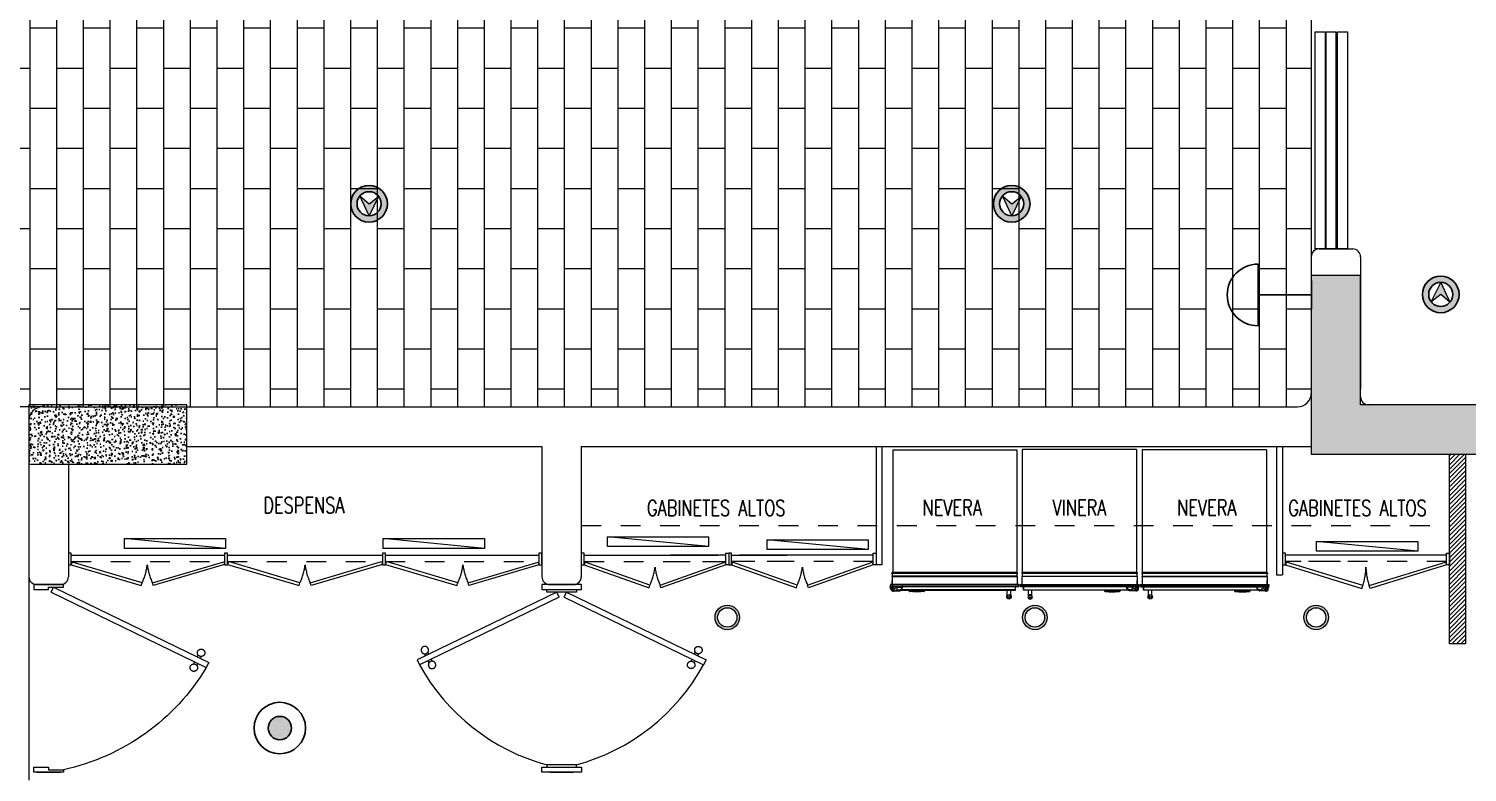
# Model space of a CAD drawing. Header units: metres. Extents: x 14 to 2416, y -346 to 476.
# Drawn here: x 43.95 to 51.24, y -218.19 to -214.42 of the extents above; entities that cross this region are included whole.
import ezdxf

# ---------------------------------------------------------------- set-up
doc = ezdxf.new("R2010")
doc.units = ezdxf.units.M
doc.linetypes.add('0', pattern=[0])
doc.linetypes.add('DASHED', pattern=[0.75, 0.5, -0.25])
doc.layers.get('0').update_dxf_attribs({"linetype": '0', "lineweight": 20})
for name, color, linetype, lineweight in [('A-ANNO-TEXT', 20, 'Continuous', 13), ('A-DOOR', 35, 'Continuous', 5), ('A-WALL', 250, 'Continuous', 20), ('baños', 251, 'Continuous', 0), ('Columnas', 7, 'Continuous', 18), ('MAVA', 1, 'Continuous', 15), ('MAVA -LUMINARIAS', 1, 'Continuous', 18), ('MOB FIJOS', 251, 'Continuous', 0), ('MOBILIARIOS', 252, 'Continuous', 0), ('piso', 253, 'Continuous', 0), ('PLF 01', 252, 'Continuous', 9), ('PROYECCION', 9, 'DASHED', 0), ('textos', 7, 'Continuous', 0)]:
    doc.layers.add(name, color=color, linetype=linetype, lineweight=lineweight)
for name, color, linetype in [('HATCH', 8, 'Continuous'), ('MAVA LUM', 1, 'Continuous'), ('MAVA Luminarias', 1, 'Continuous')]:
    doc.layers.add(name, color=color, linetype=linetype)
doc.layers.add('hatch piso', color=253, linetype='Continuous', lineweight=0, transparency=0.7)
doc.styles.add('Arch-Dim', font='romans.shx', dxfattribs={"width": 0.75})
doc.styles.add('DIMTEXT', font='dim.shx', dxfattribs={"width": 0.75})
doc.styles.get("Standard").update_dxf_attribs({"font": 'arial.ttf', "height": 0.1875})

# ---------------------------------------------------------------- blocks, each defined once
blk = doc.blocks.new('puerta 1.00')
at = {"layer": 'A-DOOR'}
for p, q in [((-0.15, -0.0125), (-0.9369, -0.3949)), ((-0.1376, -0.038), (-0.9245, -0.4204)), ((-0.1376, -0.038), (-0.15, -0.0125)), ((-0.8946, -0.3743), (-0.8996, -0.3641)), ((-0.8777, -0.3661), (-0.8826, -0.3559)), ((-0.9369, -0.3949), (-0.9245, -0.4204)), ((-0.8822, -0.3998), (-0.8772, -0.4101)), ((-0.8653, -0.3916), (-0.8603, -0.4018))]:
    blk.add_line(p, q, dxfattribs=at)
for points in [[(-0.05, 0), (-0.05, -0.025), (-0.125, -0.025), (-0.125, -0.0125), (-0.2, -0.0125), (-0.2, 0), (-0.05, 0)], [(-0.05, -0.95), (-0.05, -0.925), (-0.125, -0.925), (-0.125, -0.9375), (-0.2, -0.9375), (-0.2, -0.95), (-0.05, -0.95)]]:
    blk.add_lwpolyline(points, dxfattribs=at)
blk.add_arc((0.0366, 0.1602), 1.1229, 211.13358, 257.83427, dxfattribs=at)
for points in [[(-0.8982, -0.3642), (-0.9033, -0.3642), (-0.912, -0.3591), (-0.917, -0.3504), (-0.917, -0.3403), (-0.912, -0.3316), (-0.9033, -0.3265), (-0.8932, -0.3265), (-0.8844, -0.3316), (-0.8794, -0.3403), (-0.8794, -0.3504), (-0.8844, -0.3591), (-0.8932, -0.3642), (-0.8982, -0.3642)], [(-0.8617, -0.4394), (-0.8667, -0.4394), (-0.8754, -0.4344), (-0.8805, -0.4256), (-0.8805, -0.4156), (-0.8754, -0.4068), (-0.8667, -0.4018), (-0.8566, -0.4018), (-0.8479, -0.4068), (-0.8428, -0.4156), (-0.8428, -0.4257), (-0.8479, -0.4344), (-0.8566, -0.4394), (-0.8617, -0.4394)]]:
    blk.add_open_spline(points, degree=2, dxfattribs=at)
blk = doc.blocks.new('A$C0952172f')
at = {"layer": 'A-DOOR'}
for p, q in [((0.569, 1.4639), (0.5435, 1.4515)), ((0.9125, 0.7569), (0.569, 1.4639)), ((0.887, 0.7445), (0.5435, 1.4515)), ((0.564, 1.4092), (0.5538, 1.4042)), ((0.5723, 1.3923), (0.562, 1.3873)), ((0.5895, 1.4216), (0.5997, 1.4265)), ((0.5977, 1.4046), (0.608, 1.4096)), ((0.887, 0.7445), (0.9125, 0.7569)), ((0.887, 0.7193), (0.5435, 0.0124)), ((0.9125, 0.707), (0.569, 0)), ((0.887, 0.7193), (0.9125, 0.707)), ((0.5723, 0.0716), (0.562, 0.0766)), ((0.569, 0), (0.5435, 0.0124)), ((0.564, 0.0547), (0.5538, 0.0597)), ((0.5895, 0.0423), (0.5997, 0.0374)), ((0.5977, 0.0592), (0.608, 0.0543))]:
    blk.add_line(p, q, dxfattribs=at)
for points in [[(0, 0.8319), (0.025, 0.8319), (0.025, 0.6319), (0, 0.6319)], [(0.0375, 0.8069), (0.025, 0.8069), (0.025, 0.6569), (0.0375, 0.6569)], [(0.9125, 0.8069), (0.925, 0.8069), (0.925, 0.6569), (0.9125, 0.6569)], [(0.95, 0.8319), (0.925, 0.8319), (0.925, 0.6319), (0.95, 0.6319)]]:
    blk.add_lwpolyline(points, close=True, dxfattribs=at)
for centre, start, end in [((1.0509, 0.5323), 118.90198, 164.83585), ((1.0509, 0.9316), 195.16415, 241.09802)]:
    blk.add_arc(centre, 1.05, start, end, dxfattribs=at)
for points in [[(0.5244, 1.3886), (0.5244, 1.3937), (0.5295, 1.4024), (0.5382, 1.4075), (0.5483, 1.4074), (0.557, 1.4024), (0.5621, 1.3937), (0.5621, 1.3836), (0.557, 1.3748), (0.5483, 1.3698), (0.5382, 1.3698), (0.5295, 1.3749), (0.5244, 1.3836), (0.5244, 1.3886)], [(0.5997, 1.4252), (0.5997, 1.4303), (0.6047, 1.439), (0.6135, 1.444), (0.6236, 1.444), (0.6323, 1.439), (0.6373, 1.4302), (0.6373, 1.4202), (0.6323, 1.4114), (0.6236, 1.4064), (0.6135, 1.4064), (0.6047, 1.4114), (0.5997, 1.4202), (0.5997, 1.4252)], [(0.5244, 0.0753), (0.5244, 0.0702), (0.5295, 0.0615), (0.5382, 0.0564), (0.5483, 0.0564), (0.557, 0.0615), (0.5621, 0.0702), (0.5621, 0.0803), (0.557, 0.089), (0.5483, 0.0941), (0.5382, 0.0941), (0.5295, 0.089), (0.5244, 0.0803), (0.5244, 0.0753)], [(0.5997, 0.0387), (0.5997, 0.0336), (0.6047, 0.0249), (0.6135, 0.0199), (0.6236, 0.0199), (0.6323, 0.0249), (0.6373, 0.0337), (0.6373, 0.0437), (0.6323, 0.0525), (0.6236, 0.0575), (0.6135, 0.0575), (0.6047, 0.0525), (0.5997, 0.0437), (0.5997, 0.0387)]]:
    blk.add_open_spline(points, degree=2, dxfattribs=at)
blk = doc.blocks.new('PL BASE 1N NASAS 09')
at = {"layer": 'HATCH'}
h = blk.add_hatch(dxfattribs=at)
h.set_pattern_fill('AR-CONC', color=256, scale=0.00032)
h.paths.add_polyline_path([(-99.6812, -48.5842), (-99.9312, -48.5842), (-99.9312, -49.4888), (-98.7811, -49.4888), (-98.7811, -49.2388), (-99.6812, -49.2388)])
h = blk.add_hatch(dxfattribs=at)
h.set_pattern_fill('AR-CONC', color=256, scale=0.00032)
h.paths.add_polyline_path([(-106.4311, -49.2388), (-106.4311, -49.5388), (-105.6311, -49.5388), (-105.6311, -49.2388)])
at = {"layer": 'PLF 01'}
h = blk.add_hatch(dxfattribs=at)
h.set_pattern_fill('LINE', color=256, scale=0.005, angle=45)
h.set_pattern_definition([(45, (-98.539091, -50.599719), (-0.01122532, 0.01122532), [])])
h.paths.add_polyline_path([(-99.1496, -50.4497), (-99.231, -50.4497), (-99.231, -49.4888), (-99.1496, -49.4888)])
at = {"layer": 'A-DOOR'}
for points in [[(-99.9113, -47.3497), (-99.8613, -47.3497), (-99.8613, -48.4497), (-99.9113, -48.4497)], [(-99.8563, -47.3497), (-99.8063, -47.3497), (-99.8063, -48.4497), (-99.8563, -48.4497)], [(-99.7983, -47.3497), (-99.7483, -47.3497), (-99.7483, -48.4497), (-99.7983, -48.4497)]]:
    blk.add_lwpolyline(points, close=True, dxfattribs=at)
at = {"layer": 'A-WALL', "transparency": 33554684}
for p, q in [((-99.8911, -48.4497), (-99.7212, -48.4497)), ((-99.8011, -48.4497), (-99.8611, -48.4497))]:
    blk.add_line(p, q, dxfattribs=at)
at = {"layer": 'A-WALL'}
for p, q in [((-99.9311, -48.4897), (-99.9311, -49.1797)), ((-99.6812, -48.4897), (-99.6812, -49.1597)), ((-106.3611, -49.2497), (-100.0011, -49.2497)), ((-106.4311, -49.3197), (-106.4311, -50.1097)), ((-105.6311, -49.4497), (-103.8311, -49.4497)), ((-103.8311, -49.4497), (-103.8311, -50.1097)), ((-103.6311, -49.4497), (-103.6311, -50.1097)), ((-103.6311, -49.4497), (-99.9312, -49.4497)), ((-106.2311, -49.5388), (-106.2311, -50.1097)), ((-106.3911, -50.1497), (-106.2711, -50.1497)), ((-103.7911, -50.1497), (-103.6711, -50.1497)), ((-106.3911, -51.0997), (-106.2711, -51.0997)), ((-103.7911, -51.0997), (-103.6711, -51.0997))]:
    blk.add_line(p, q, dxfattribs=at)
for centre, radius, start, end in [((-99.8911, -48.4897), 0.04, 90, 180), ((-99.7212, -48.4897), 0.04, 360, 90), ((-100.0011, -49.1797), 0.07, 270, 0), ((-99.6412, -49.1987), 0.04, 180, 269.99524), ((-106.3611, -49.3197), 0.07, 90, 180), ((-106.3911, -50.1097), 0.04, 180, 270), ((-106.2711, -50.1097), 0.04, 270, 0), ((-103.7911, -50.1097), 0.04, 180, 270), ((-103.6711, -50.1097), 0.04, 270, 0)]:
    blk.add_arc(centre, radius, start, end, dxfattribs=at)
at = {"layer": 'Columnas'}
blk.add_lwpolyline([(-99.6812, -48.5842), (-99.9312, -48.5842), (-99.9312, -49.4888), (-98.7811, -49.4888), (-98.7811, -49.2388), (-99.6812, -49.2388), (-99.6812, -48.5842)], dxfattribs=at)
blk.add_lwpolyline([(-106.4311, -49.2388), (-106.4311, -49.5388), (-105.6311, -49.5388), (-105.6311, -49.2388)], close=True, dxfattribs=at)
at = {"layer": 'MOB FIJOS'}
for p, q in [((-102.1372, -49.4497), (-102.1372, -50.0497)), ((-102.1072, -49.4497), (-102.1072, -50.0497)), ((-100.1072, -49.4497), (-100.1072, -50.0997)), ((-100.0772, -49.4497), (-100.0772, -50.0997)), ((-100.1072, -50.0997), (-100.0772, -50.0997))]:
    blk.add_line(p, q, dxfattribs=at)
at = {"layer": 'MOB FIJOS', "ltscale": 0.01}
blk.add_line((-102.1072, -50.0497), (-102.1372, -50.0497), dxfattribs=at)
at = {"layer": 'MOB FIJOS'}
for points in [[(-106.2161, -49.9897), (-106.2311, -49.9897), (-106.2311, -50.0497), (-106.2161, -50.0497)], [(-105.4244, -49.9897), (-105.4394, -49.9897), (-105.4394, -50.0497), (-105.4244, -50.0497)], [(-104.6244, -49.9897), (-104.6394, -49.9897), (-104.6394, -50.0497), (-104.6244, -50.0497)], [(-103.8311, -49.9897), (-103.8461, -49.9897), (-103.8461, -50.0497), (-103.8311, -50.0497)], [(-103.6161, -49.9897), (-103.6311, -49.9897), (-103.6311, -50.0497), (-103.6161, -50.0497)], [(-102.8992, -49.9897), (-102.8842, -49.9897), (-102.8842, -50.0497), (-102.8992, -50.0497)], [(-102.8692, -49.9897), (-102.8842, -49.9897), (-102.8842, -50.0497), (-102.8692, -50.0497)], [(-102.1522, -49.9897), (-102.1372, -49.9897), (-102.1372, -50.0497), (-102.1522, -50.0497)], [(-100.0622, -49.9897), (-100.0772, -49.9897), (-100.0772, -50.0497), (-100.0622, -50.0497)], [(-99.246, -49.9897), (-99.231, -49.9897), (-99.231, -50.0497), (-99.246, -50.0497)], [(-106.2118, -50.0353), (-106.2161, -50.0497), (-105.8614, -50.1549), (-105.8571, -50.1406)], [(-105.4437, -50.0335), (-105.4395, -50.0479), (-105.8008, -50.1549), (-105.8051, -50.1406)], [(-105.4201, -50.0329), (-105.4243, -50.0473), (-105.0614, -50.1549), (-105.0571, -50.1406)], [(-104.6437, -50.0334), (-104.6394, -50.0478), (-105.0008, -50.1549), (-105.0051, -50.1406)], [(-104.6199, -50.0329), (-104.6242, -50.0473), (-104.2614, -50.1549), (-104.2571, -50.1406)], [(-103.8503, -50.0353), (-103.8461, -50.0497), (-104.2008, -50.1549), (-104.2051, -50.1406)], [(-103.6117, -50.0353), (-103.616, -50.0497), (-103.2879, -50.1661), (-103.2837, -50.1517)], [(-102.9035, -50.0353), (-102.8993, -50.0497), (-103.2273, -50.1661), (-103.2316, -50.1517)], [(-102.8648, -50.0353), (-102.8691, -50.0497), (-102.541, -50.1661), (-102.5367, -50.1517)], [(-102.1566, -50.0353), (-102.1523, -50.0497), (-102.4804, -50.1661), (-102.4847, -50.1517)], [(-100.0575, -50.0355), (-100.0622, -50.0497), (-99.675, -50.169), (-99.6703, -50.1547)], [(-99.2508, -50.0355), (-99.2461, -50.0497), (-99.6333, -50.169), (-99.638, -50.1547)]]:
    blk.add_lwpolyline(points, close=True, dxfattribs=at)
at = {"layer": 'MOBILIARIOS'}
blk.add_line((-100.0915, -50.0255), (-100.0915, -50.0262), dxfattribs=at)
at = {"layer": 'piso'}
for p, q in [((-99.9311, -42.0097), (-99.9311, -48.4897)), ((-106.3611, -49.2497), (-111.7811, -49.2497)), ((-106.2161, -49.9997), (-105.4394, -49.9997)), ((-105.4244, -49.9997), (-104.6394, -49.9997)), ((-104.6244, -49.9997), (-103.8461, -49.9997)), ((-103.6161, -49.9997), (-102.9372, -49.9997)), ((-102.8992, -49.9997), (-103.1789, -49.9997)), ((-102.8692, -49.9997), (-102.5894, -49.9997)), ((-102.1522, -49.9997), (-102.8311, -49.9997)), ((-99.246, -49.9997), (-100.0622, -49.9997)), ((-106.4311, -50.1097), (-106.4311, -51.1397))]:
    blk.add_line(p, q, dxfattribs=at)
at = {"layer": 'PLF 01'}
blk.add_lwpolyline([(-99.1496, -49.4888), (-99.1496, -50.4497), (-99.231, -50.4497), (-99.231, -49.4888)], dxfattribs=at)
at = {"layer": 'PROYECCION', "color": 252, "linetype": 'DASHED', "ltscale": 0.1}
for p, q in [((-103.6311, -49.8497), (-99.2323, -49.8497)), ((-106.2161, -50.0331), (-105.4394, -50.0331)), ((-105.4244, -50.0331), (-104.6394, -50.0331)), ((-104.6244, -50.0331), (-103.8461, -50.0331)), ((-103.6161, -50.0331), (-102.8864, -50.0331)), ((-103.1789, -50.0331), (-102.8992, -50.0331)), ((-102.1522, -50.0331), (-102.8819, -50.0331)), ((-102.5894, -50.0331), (-102.8692, -50.0331)), ((-99.7825, -50.0331), (-100.0622, -50.0331)), ((-99.246, -50.0331), (-100.0622, -50.0331))]:
    blk.add_line(p, q, dxfattribs=at)
for centre, radius, start, end in [((-106.1217, -50.0156), 0.2927, 334.73156, 353.31139), ((-105.5404, -50.0156), 0.2927, 186.68861, 205.26844), ((-105.3217, -50.0156), 0.2927, 334.73156, 353.31139), ((-104.7404, -50.0156), 0.2927, 186.68861, 205.26844), ((-104.5217, -50.0156), 0.2927, 334.73156, 353.31139), ((-103.9404, -50.0156), 0.2927, 186.68861, 205.26844), ((-103.5483, -50.0267), 0.2927, 334.73156, 353.31139), ((-102.9669, -50.0267), 0.2927, 186.68861, 205.26844), ((-102.8014, -50.0267), 0.2927, 334.73156, 353.31139), ((-102.22, -50.0267), 0.2927, 186.68861, 205.26844), ((-99.9685, -50.055), 0.3144, 341.50163, 358.95001), ((-99.3398, -50.055), 0.3144, 181.04999, 198.49837)]:
    blk.add_arc(centre, radius, start, end, dxfattribs=at)
at = {"color": 1, "rotation": 90}
blk.add_blockref('A$C0952172f', (-102.9991, -51.0997), dxfattribs=at)
at = {"layer": 'A-DOOR', "xscale": -1}
blk.add_blockref('puerta 1.00', (-106.4565, -50.1497), dxfattribs=at)
at = {"layer": 'baños', "linetype": 'Continuous'}
for tag, p in [('MODELNUMBER', (-121.6562, -54.8273)), ('TRADENAME', (-121.6562, -54.8273)), ('PRODUCT', (-121.6562, -54.8274)), ('MATERIAL', (-121.6562, -54.8274))]:
    blk.add_attdef(tag, p, '', height=0.0000254, rotation=359.99992, dxfattribs=at)
at = {"layer": 'textos', "insert": (-105.2428, -49.7874), "char_height": 0.08, "attachment_point": 7, "style": 'Arch-Dim'}
blk.add_mtext_dynamic_manual_height_columns('DESPENSA', width=1.167714, gutter_width=1, heights=[0], dxfattribs=at)
at = {"layer": 'textos', "char_height": 0.08, "width": 26.65337, "style": 'Arch-Dim'}
for s, insert, attachment_point in [('\\pt0.47299,2.32;GABINETES ALTOS', (-103.2984, -49.7217), 1), ('\\pt0.47299,2.32;NEVERA', (-101.9013, -49.7199), 1), ('\\pt0.47299,2.32;VINERA', (-101.2419, -49.7199), 1), ('\\pt0.47299,2.32;NEVERA', (-100.31, -49.7199), 3), ('\\pt0.47299,2.32;GABINETES ALTOS', (-100.0481, -49.7217), 1)]:
    blk.add_mtext(s, dxfattribs=dict(at, insert=insert, attachment_point=attachment_point))
blk = doc.blocks.new('A$C217258af')
at = {"layer": 'MOBILIARIOS'}
for p, q in [((0, 0.0119), (0, 0.5919)), ((0, 0.5919), (0.6225, 0.5919)), ((0.6225, 0.5925), (0.6225, 0.0094)), ((0.6227, 0.0092), (0.6227, 0.5927)), ((0.6227, 0.5927), (0.6259, 0.5927)), ((0.6259, 0.5927), (0.6259, 0.0092)), ((0.6262, 0.0094), (0.6262, 0.5925)), ((0.6264, 0.0098), (0.6264, 0.592)), ((0.6264, 0.592), (0.6415, 0.592)), ((0.6415, 0.592), (0.6415, 0.0098)), ((0.6417, 0.5925), (0.6417, 0.0094)), ((0.642, 0.0092), (0.642, 0.5927)), ((0.642, 0.5927), (0.6826, 0.5927)), ((0.6826, 0.6017), (0.6826, 0.0002)), ((0.6905, 0.6019), (0.6828, 0.6019)), ((0.6828, 0.6019), (0.6828, 0)), ((0.6905, 0.6019), (0.6828, 0.6019)), ((0.6905, 0.6019), (0.6905, 0)), ((0.694, 0.5983), (0.694, 0.0615)), ((0.7098, 0.5847), (0.694, 0.5847)), ((0.7098, 0.5839), (0.694, 0.5839)), ((0.7098, 0.5839), (0.694, 0.5839)), ((0.7098, 0.5839), (0.7098, 0.5847)), ((0.7098, 0.5839), (0.7098, 0.5839)), ((0.7098, 0.5839), (0.7098, 0.0537)), ((0.7114, 0.0451), (0.7114, 0.5831)), ((0.7115, 0.5428), (0.7115, 0.56)), ((0.7378, 0.56), (0.7115, 0.56)), ((0.7378, 0.5428), (0.7115, 0.5428)), ((0.7378, 0.5597), (0.7378, 0.56)), ((0.7378, 0.5428), (0.7378, 0.5432)), ((0.7114, 0.1746), (0.7139, 0.1746)), ((0.7138, 0.1739), (0.7114, 0.1739)), ((0.7139, 0.1746), (0.7155, 0.1746)), ((0.7166, 0.1732), (0.7146, 0.1732)), ((0.7165, 0.1729), (0.7146, 0.1729)), ((0.7114, 0.0951), (0.7138, 0.0951)), ((0.7139, 0.0945), (0.7114, 0.0945)), ((0.7139, 0.0945), (0.7154, 0.0945)), ((0.7146, 0.0961), (0.7165, 0.0961)), ((0.7146, 0.0959), (0.7166, 0.0959)), ((0, 0.012), (0.6225, 0.012)), ((0, 0.0119), (0.6225, 0.0119)), ((0.0031, 0.012), (0.0031, 0.0119)), ((0.6227, 0.0092), (0.6259, 0.0092)), ((0.6258, 0.0092), (0.6258, 0.0057)), ((0.6258, 0.0057), (0.6265, 0.0057)), ((0.6264, 0.0098), (0.6415, 0.0098)), ((0.6265, 0.0057), (0.6265, 0.0098)), ((0.642, 0.0092), (0.6826, 0.0092)), ((0.6544, 0.0092), (0.6798, 0.0092)), ((0.679, 0.0092), (0.6627, 0.0092)), ((0.6828, 0), (0.6905, 0)), ((0.6938, 0.0615), (0.6938, 0.0608)), ((0.6989, 0.0615), (0.6938, 0.0615)), ((0.6938, 0.0608), (0.6989, 0.0608)), ((0.6938, 0.0608), (0.6938, 0.0604)), ((0.6989, 0.0604), (0.6938, 0.0604)), ((0.6938, 0.0604), (0.6938, 0.0604)), ((0.6938, 0.0143), (0.6938, 0.0143)), ((0.6938, 0.0143), (0.6938, 0.0097)), ((0.6938, 0.0097), (0.6938, 0.0093)), ((0.6938, 0.0097), (0.6938, 0.0097)), ((0.6938, 0.0093), (0.6938, 0.0086)), ((0.6938, 0.0003), (0.6938, 0.0023)), ((0.694, 0.0603), (0.6961, 0.0604)), ((0.694, 0.0603), (0.694, 0.0143)), ((0.694, 0.0592), (0.6953, 0.0592)), ((0.694, 0.0086), (0.694, 0.0036)), ((0.6942, 0), (0.6941, 0)), ((0.7032, 0.003), (0.6942, 0)), ((0.6945, 0.0082), (0.6945, 0.0085)), ((0.6961, 0.0592), (0.6953, 0.0592)), ((0.6967, 0.0592), (0.6953, 0.0592)), ((0.6989, 0.0604), (0.6961, 0.0604)), ((0.6961, 0.0604), (0.6961, 0.0592)), ((0.6967, 0.0592), (0.6961, 0.0592)), ((0.6961, 0.0074), (0.6966, 0.0079)), ((0.6967, 0.0592), (0.6967, 0.0592)), ((0.6967, 0.0343), (0.6967, 0.0592)), ((0.6967, 0.0343), (0.6967, 0.0592)), ((0.6967, 0.0343), (0.6967, 0.0343)), ((0.697, 0.0081), (0.697, 0.0081)), ((0.7095, 0.0182), (0.6982, 0.0305)), ((0.6982, 0.0305), (0.6982, 0.0304)), ((0.7095, 0.0182), (0.6982, 0.0304)), ((0.6989, 0.0615), (0.6989, 0.0608)), ((0.6989, 0.0604), (0.6989, 0.0604)), ((0.7007, 0.0109), (0.7007, 0.0109)), ((0.7052, 0.0198), (0.7052, 0.02)), ((0.7052, 0.02), (0.7074, 0.02)), ((0.706, 0.019), (0.7074, 0.019)), ((0.7074, 0.019), (0.7074, 0.02)), ((0.7074, 0.019), (0.7087, 0.019)), ((0.7154, 0.0161), (0.7091, 0.0519)), ((0.7091, 0.0519), (0.7091, 0.0519)), ((0.7154, 0.0161), (0.7091, 0.0519)), ((0.7102, 0.0521), (0.7095, 0.0519)), ((0.7095, 0.0519), (0.7158, 0.0162)), ((0.7095, 0.0182), (0.7095, 0.0182)), ((0.7165, 0.0163), (0.7102, 0.0521)), ((0.7149, 0.0481), (0.7114, 0.0592)), ((0.7153, 0.0233), (0.7153, 0.0458)), ((0.7154, 0.0161), (0.7154, 0.0161)), ((0.7165, 0.0163), (0.7158, 0.0162))]:
    blk.add_line(p, q, dxfattribs=at)
at = {"layer": 'MOBILIARIOS', "flags": 128}
for points in [[(0.7098, 0.5839), (0.7101, 0.5838), (0.7102, 0.5837)], [(0.7181, 0.1718), (0.7181, 0.1718), (0.7178, 0.1721), (0.7173, 0.1725), (0.7166, 0.1731)], [(0.7183, 0.1701), (0.7183, 0.1701), (0.7183, 0.1701), (0.7183, 0.1699), (0.7183, 0.1694), (0.7185, 0.1672), (0.7189, 0.1625), (0.7191, 0.1578), (0.7194, 0.1531), (0.7196, 0.1483), (0.7198, 0.1388), (0.7197, 0.1293), (0.7195, 0.1197), (0.7193, 0.115), (0.7191, 0.1103), (0.7188, 0.1055), (0.7186, 0.1032), (0.7185, 0.1017), (0.7184, 0.1006), (0.7184, 0.0999), (0.7183, 0.0992), (0.7183, 0.099), (0.7183, 0.0989), (0.7183, 0.0989)]]:
    blk.add_lwpolyline(points, dxfattribs=at)
at = {"layer": 'MOBILIARIOS'}
for centre, radius in [((0.7458, 0.5514), 0.0114), ((0.7458, 0.5514), 0.00572), ((0.7052, 0.0343), 0.00154)]:
    blk.add_circle(centre, radius, dxfattribs=at)
for centre, radius, start, end in [((0.6227, 0.5925), 0.000229, 90, 180), ((0.6259, 0.5925), 0.000229, 0, 90), ((0.6264, 0.5923), 0.000229, 180, 270), ((0.6415, 0.5923), 0.000229, 270, 0), ((0.642, 0.5925), 0.000229, 90, 180), ((0.6828, 0.6017), 0.000229, 90, 187.49472), ((0.6905, 0.5983), 0.00357, 0, 90), ((0.7098, 0.5831), 0.00165, 0, 90), ((0.7095, 0.5813), 0.00258, 42.78851, 84.58376), ((0.7115, 0.5599), 0.000114, 90, 180), ((0.7115, 0.5429), 0.000114, 180, 270), ((0.7145, 0.1741), 0.000724, 141.70371, 199.20548), ((0.5049, 0.1345), 0.2126, 349.32826, 10.67174), ((0.7147, 0.173), 0.000179, 133.23051, 213.13105), ((0.5049, 0.1345), 0.2131, 349.61459, 10.38541), ((0.5049, 0.1345), 0.2144, 10.38516, 10.77138), ((0.7167, 0.173), 0.000145, 108.54827, 213.579), ((0.3855, 0.1345), 0.3333, 353.38004, 6.61996), ((0.3855, 0.1345), 0.3347, 6.11184, 6.40413), ((0.7143, 0.0949), 0.000521, 147.59244, 231.49837), ((0.7147, 0.096), 0.000204, 152.52127, 221.08222), ((0.5049, 0.1345), 0.2144, 349.22804, 349.61484), ((0.7166, 0.096), 0.000132, 138.10644, 259.76629), ((-0.0117, 0.9063), 1.0896, 311.94539, 312.04827), ((0.3855, 0.1345), 0.3347, 353.59588, 353.8866), ((0.6227, 0.0094), 0.000229, 180, 270), ((0.6259, 0.0094), 0.000229, 270, 360), ((0.6264, 0.0096), 0.000229, 90, 180), ((0.6415, 0.0096), 0.000229, 360, 90), ((0.642, 0.0094), 0.000229, 180, 270), ((0.6627, 0.0095), 0.000343, 265.8847, 270), ((0.679, 0.0095), 0.000343, 270, 274.1153), ((0.6828, 0.0002), 0.000229, 172.50528, 270), ((0.6905, 0.0036), 0.00357, 270, 0), ((0.6938, 0.0057), 0.00857, 36.8699, 90), ((0.6938, 0.0057), 0.00399, 36.8699, 90), ((0.6938, 0.0057), 0.00401, 36.8699, 90), ((0.6938, 0.0057), 0.00355, 36.8699, 90), ((0.6938, 0.0057), 0.00286, 36.8699, 90), ((0.6941, 0.0003), 0.000343, 180, 270), ((0.6938, 0.0057), 0.00858, 36.8699, 88.54835), ((0.6941, 0.0082), 0.000343, 267.60533, 0), ((0.7052, 0.0143), 0.0114, 216.8699, 10.01739), ((0.7052, 0.0143), 0.0108, 216.8699, 10.01739), ((0.7024, 0.0343), 0.00571, 180, 222.6072), ((0.7024, 0.0343), 0.00572, 180, 222.6072), ((0.7052, 0.0143), 0.0103, 216.8699, 10.01739), ((0.7052, 0.0143), 0.0103, 216.8699, 10.01739), ((0.6989, 0.0501), 0.0114, 10.01739, 90), ((0.6989, 0.0501), 0.0108, 10.01739, 90), ((0.6989, 0.0501), 0.0103, 10.01739, 90), ((0.6989, 0.0501), 0.0103, 10.01739, 90), ((0.7052, 0.0143), 0.00608, 62.28185, 201.81903), ((0.7052, 0.0143), 0.00572, 90, 216.8699), ((0.7052, 0.0143), 0.00501, 90, 69.4022), ((0.7052, 0.0143), 0.00573, 216.8699, 42.6072), ((0.7052, 0.0143), 0.00572, 216.8699, 42.6072), ((0.706, 0.0198), 0.000801, 180, 270), ((0.7052, 0.0143), 0.00572, 42.6072, 55.08479), ((0.7074, 0.0458), 0.00787, 0, 17.4622)]:
    blk.add_arc(centre, radius, start, end, dxfattribs=at)
blk = doc.blocks.new('PL MUEBLES 1N NASAS 09')
at = {"layer": 'hatch piso'}
h = blk.add_hatch(dxfattribs=at)
h.set_pattern_fill('AR-BRSTD', color=256, scale=0.002, angle=-90)
h.set_pattern_definition([(270, (-8.74588, 232.01007), (0.1354836, -2e-17), []), (0, (-8.74588, 232.01007), (0.1354836, 0.2032), [0.1354836, -0.1354836])])
edge = h.paths.add_edge_path()
edge.add_line((62.3305, 47.1481), (63.2305, 47.1481))
edge.add_line((63.2305, 47.1481), (63.2305, 48.4481))
edge.add_line((63.2305, 48.4481), (56.5331, 48.4481))
edge.add_line((56.5331, 48.4481), (56.5331, 48.2731))
edge.add_line((56.5331, 48.2731), (56.3831, 48.2731))
edge.add_line((56.3831, 48.2731), (56.3831, 48.4536))
edge.add_line((56.3831, 48.4536), (54.5879, 48.4536))
edge.add_line((54.5879, 48.4536), (54.5879, 46.9481))
edge.add_line((54.5879, 46.9481), (55.8257, 46.9481))
edge.add_arc((55.8755, 46.9973), 0.07, 180, 224.67274, ccw=False)
edge.add_line((55.8055, 46.9973), (55.8055, 47.1073))
edge.add_arc((55.8755, 47.1073), 0.07, 90, 180, ccw=False)
edge.add_line((55.8755, 47.1773), (55.9855, 47.1773))
edge.add_arc((55.9855, 47.1073), 0.07, 0, 90, ccw=False)
edge.add_line((56.0555, 47.1073), (56.0555, 46.9973))
edge.add_arc((55.9855, 46.9973), 0.07, -44.67274, 0, ccw=False)
edge.add_line((56.0353, 46.9481), (59.0257, 46.9481))
edge.add_arc((59.0755, 46.9973), 0.07, 180, 224.67276, ccw=False)
edge.add_line((59.0055, 46.9973), (59.0055, 47.1073))
edge.add_arc((59.0755, 47.1073), 0.07, 90, 180, ccw=False)
edge.add_line((59.0755, 47.1773), (59.1855, 47.1773))
edge.add_arc((59.1855, 47.1073), 0.07, 0, 90, ccw=False)
edge.add_line((59.2555, 47.1073), (59.2555, 46.9973))
edge.add_arc((59.1855, 46.9973), 0.07, -90, 0, ccw=False)
edge.add_line((59.1855, 46.9273), (59.0755, 46.9273))
edge.add_arc((59.0755, 46.9973), 0.07, 229.9948, 270, ccw=False)
edge.add_line((59.0305, 46.9437), (59.0305, 44.972))
edge.add_arc((59.0755, 44.9184), 0.07, 90, 130.0052, ccw=False)
edge.add_line((59.0755, 44.9884), (59.1855, 44.9884))
edge.add_arc((59.1855, 44.9184), 0.07, 0, 90, ccw=False)
edge.add_line((59.2555, 44.9184), (59.2555, 44.8084))
edge.add_arc((59.1855, 44.8084), 0.07, -90, 0, ccw=False)
edge.add_line((59.1855, 44.7384), (59.0755, 44.7384))
edge.add_arc((59.0755, 44.8084), 0.07, 229.9948, 270, ccw=False)
edge.add_line((59.0305, 44.7548), (59.0305, 41.172))
edge.add_arc((59.0755, 41.1184), 0.07, 90, 130.0052, ccw=False)
edge.add_line((59.0755, 41.1884), (59.1855, 41.1884))
edge.add_arc((59.1855, 41.1184), 0.07, 0, 90, ccw=False)
edge.add_line((59.2555, 41.1184), (59.2555, 41.0084))
edge.add_arc((59.1855, 41.0084), 0.07, -90, 0, ccw=False)
edge.add_line((59.1855, 40.9384), (59.0755, 40.9384))
edge.add_arc((59.0755, 41.0084), 0.07, 180, 270, ccw=False)
edge.add_line((59.0055, 41.0084), (59.0055, 41.1184))
edge.add_arc((59.0755, 41.1184), 0.07, 149.84805, 180, ccw=False)
edge.add_line((59.0149, 41.1535), (56.0391, 41.1535))
edge.add_arc((55.9855, 41.1085), 0.07, 0, 40.0052, ccw=False)
edge.add_line((56.0555, 41.1085), (56.0555, 40.9985))
edge.add_arc((55.9855, 40.9985), 0.07, -90, 0, ccw=False)
edge.add_line((55.9855, 40.9285), (55.8755, 40.9285))
edge.add_arc((55.8755, 40.9985), 0.07, 180, 270, ccw=False)
edge.add_line((55.8055, 40.9985), (55.8055, 41.1085))
edge.add_arc((55.8755, 41.1085), 0.07, 139.9948, 180, ccw=False)
edge.add_line((55.8219, 41.1535), (50.4363, 41.1535))
edge.add_arc((50.3827, 41.1085), 0.07, 0, 40.0052, ccw=False)
edge.add_line((50.4527, 41.1085), (50.4527, 40.9985))
edge.add_arc((50.3827, 40.9985), 0.07, -90, 0, ccw=False)
edge.add_line((50.3827, 40.9285), (50.2727, 40.9285))
edge.add_arc((50.2727, 40.9985), 0.07, 180, 270, ccw=False)
edge.add_line((50.2027, 40.9985), (50.2027, 41.1085))
edge.add_arc((50.2727, 41.1085), 0.07, 139.9948, 180, ccw=False)
edge.add_line((50.2191, 41.1535), (46.4305, 41.1535))
edge.add_line((46.4305, 41.1535), (46.4305, 40.9535))
edge.add_line((46.4305, 40.9535), (44.3305, 40.9535))
edge.add_line((44.3305, 40.9535), (44.3305, 39.3536))
edge.add_line((44.3305, 39.3536), (47.8305, 39.3536))
edge.add_line((47.8305, 39.3536), (47.8305, 38.9536))
edge.add_line((47.8305, 38.9536), (62.3305, 38.9536))
edge.add_line((62.3305, 38.9536), (62.3305, 47.1481))
at = {"layer": 'MOBILIARIOS'}
for p, q in [((60.2085, 38.7369), (60.8385, 38.7369)), ((60.2085, 38.7369), (60.2085, 38.1147)), ((60.2085, 38.7369), (60.2085, 38.1147)), ((60.2085, 38.7338), (60.2085, 38.7338)), ((60.8385, 38.7369), (60.8385, 38.1147)), ((62.1033, 38.7369), (61.4733, 38.7369)), ((61.4733, 38.7369), (61.4733, 38.1147)), ((62.1033, 38.7369), (62.1033, 38.1147)), ((62.1033, 38.7369), (62.1033, 38.1147)), ((62.1033, 38.7338), (62.1033, 38.7338)), ((60.2023, 38.1114), (60.2023, 38.1107)), ((60.2057, 38.1114), (60.2023, 38.1114)), ((60.2023, 38.1107), (60.2064, 38.1107)), ((60.2057, 38.1145), (60.8393, 38.1145)), ((60.2057, 38.1145), (60.2057, 38.1113)), ((60.8393, 38.1113), (60.2057, 38.1113)), ((60.2057, 38.0952), (60.8393, 38.0952)), ((60.2057, 38.0952), (60.2057, 38.0546)), ((60.2057, 38.0828), (60.2057, 38.0574)), ((60.2057, 38.0582), (60.2057, 38.0745)), ((60.8391, 38.1147), (60.206, 38.1147)), ((60.206, 38.111), (60.8391, 38.111)), ((60.8391, 38.0955), (60.206, 38.0955)), ((60.2064, 38.1108), (60.8386, 38.1108)), ((60.2064, 38.1108), (60.2064, 38.0957)), ((60.8386, 38.0957), (60.2064, 38.0957)), ((60.8386, 38.1108), (60.8386, 38.0957)), ((60.8386, 38.1107), (60.8427, 38.1107)), ((60.8393, 38.1145), (60.8393, 38.1113)), ((60.8427, 38.1114), (60.8393, 38.1114)), ((60.8393, 38.0952), (60.8393, 38.0546)), ((61.4691, 38.1114), (61.4725, 38.1114)), ((61.4732, 38.1107), (61.4691, 38.1107)), ((62.1061, 38.1145), (61.4725, 38.1145)), ((61.4725, 38.1145), (61.4725, 38.1113)), ((61.4725, 38.1113), (62.1061, 38.1113)), ((62.1061, 38.0952), (61.4725, 38.0952)), ((61.4725, 38.0952), (61.4725, 38.0546)), ((61.4727, 38.1147), (62.1058, 38.1147)), ((62.1058, 38.111), (61.4727, 38.111)), ((61.4727, 38.0955), (62.1058, 38.0955)), ((62.1054, 38.1108), (61.4732, 38.1108)), ((61.4732, 38.1108), (61.4732, 38.0957)), ((61.4732, 38.0957), (62.1054, 38.0957)), ((62.1054, 38.1108), (62.1054, 38.0957)), ((62.1095, 38.1107), (62.1054, 38.1107)), ((62.1061, 38.1145), (62.1061, 38.1113)), ((62.1061, 38.1114), (62.1095, 38.1114)), ((62.1061, 38.0952), (62.1061, 38.0546)), ((62.1061, 38.0828), (62.1061, 38.0574)), ((62.1061, 38.0582), (62.1061, 38.0745)), ((62.1095, 38.1114), (62.1095, 38.1107)), ((60.8477, 38.0506), (60.1958, 38.0506)), ((60.1958, 38.0506), (60.1958, 38.0429)), ((60.8477, 38.0429), (60.1958, 38.0429)), ((60.1989, 38.0301), (60.1958, 38.0392)), ((60.1958, 38.0392), (60.1958, 38.0392)), ((60.8482, 38.0546), (60.1968, 38.0546)), ((60.1969, 38.0434), (60.1989, 38.0434)), ((60.2051, 38.0432), (60.2001, 38.0432)), ((60.204, 38.0411), (60.2044, 38.0406)), ((60.2047, 38.0402), (60.2047, 38.0402)), ((60.2048, 38.0427), (60.2051, 38.0427)), ((60.2058, 38.0434), (60.2052, 38.0434)), ((60.2063, 38.0434), (60.2058, 38.0434)), ((60.2063, 38.0434), (60.2063, 38.0434)), ((60.2109, 38.0434), (60.2063, 38.0434)), ((60.2074, 38.0365), (60.2074, 38.0365)), ((60.2109, 38.0434), (60.2109, 38.0434)), ((60.2569, 38.0432), (60.2109, 38.0432)), ((60.2127, 38.0218), (60.2484, 38.0281)), ((60.2127, 38.0218), (60.2484, 38.0281)), ((60.2485, 38.0277), (60.2127, 38.0214)), ((60.2127, 38.0218), (60.2127, 38.0218)), ((60.2129, 38.0207), (60.2127, 38.0214)), ((60.2129, 38.0207), (60.2486, 38.027)), ((60.2147, 38.0277), (60.227, 38.039)), ((60.2148, 38.0277), (60.2147, 38.0277)), ((60.2148, 38.0277), (60.227, 38.039)), ((60.2156, 38.0312), (60.2156, 38.0298)), ((60.2156, 38.0298), (60.2156, 38.0285)), ((60.2156, 38.0298), (60.2166, 38.0298)), ((60.2164, 38.032), (60.2166, 38.032)), ((60.2166, 38.032), (60.2166, 38.0298)), ((60.2199, 38.0219), (60.2423, 38.0219)), ((60.227, 38.039), (60.227, 38.039)), ((60.2309, 38.0405), (60.2558, 38.0405)), ((60.2309, 38.0405), (60.2309, 38.0405)), ((60.2309, 38.0405), (60.2558, 38.0405)), ((60.2417, 38.0258), (60.8296, 38.0258)), ((60.2447, 38.0223), (60.2558, 38.0258)), ((60.2484, 38.0281), (60.2484, 38.0281)), ((60.2486, 38.027), (60.2485, 38.0277)), ((60.8304, 38.0274), (60.2503, 38.0274)), ((60.2558, 38.0432), (60.2558, 38.0419)), ((60.2558, 38.0411), (60.2558, 38.0419)), ((60.2558, 38.0405), (60.2558, 38.0419)), ((60.2569, 38.0411), (60.2558, 38.0411)), ((60.2558, 38.0405), (60.2558, 38.0411)), ((60.2558, 38.0405), (60.2558, 38.0405)), ((60.2569, 38.0383), (60.2569, 38.0434)), ((60.2574, 38.0434), (60.2569, 38.0434)), ((60.2569, 38.0434), (60.2569, 38.0434)), ((60.2569, 38.0432), (60.2569, 38.0411)), ((60.2569, 38.0383), (60.2569, 38.0411)), ((60.2569, 38.0383), (60.2569, 38.0383)), ((60.2574, 38.0434), (60.2574, 38.0383)), ((60.2581, 38.0434), (60.2574, 38.0434)), ((60.2581, 38.0383), (60.2574, 38.0383)), ((60.2581, 38.0383), (60.2581, 38.0434)), ((60.8449, 38.0432), (60.2581, 38.0432)), ((60.291, 38.0233), (60.291, 38.0258)), ((60.291, 38.0233), (60.291, 38.0218)), ((60.2917, 38.0258), (60.2917, 38.0234)), ((60.2924, 38.0226), (60.2924, 38.0206)), ((60.2927, 38.0226), (60.2927, 38.0207)), ((60.3695, 38.0207), (60.3695, 38.0226)), ((60.3697, 38.0206), (60.3697, 38.0226)), ((60.3704, 38.0234), (60.3704, 38.0258)), ((60.3711, 38.0258), (60.3711, 38.0233)), ((60.3711, 38.0233), (60.3711, 38.0217)), ((60.7894, 38.0257), (60.8066, 38.0257)), ((60.7894, 37.9994), (60.7894, 38.0257)), ((60.7894, 37.9994), (60.7897, 37.9994)), ((60.8062, 37.9994), (60.8066, 37.9994)), ((60.8066, 37.9994), (60.8066, 38.0257)), ((60.8304, 38.0274), (60.8304, 38.0432)), ((60.8304, 38.0274), (60.8304, 38.0274)), ((60.8305, 38.0274), (60.8305, 38.0432)), ((60.8305, 38.0274), (60.8313, 38.0274)), ((60.8313, 38.0274), (60.8313, 38.0432)), ((60.8485, 38.0468), (60.8485, 38.0544)), ((61.4633, 38.0544), (62.1152, 38.0544)), ((61.4633, 38.0468), (61.4633, 38.0544)), ((61.4633, 38.0468), (62.1152, 38.0468)), ((61.4636, 38.0546), (62.115, 38.0546)), ((61.4669, 38.0432), (62.0537, 38.0432)), ((61.4805, 38.0274), (61.4805, 38.0432)), ((61.4813, 38.0274), (61.4805, 38.0274)), ((61.4813, 38.0274), (61.4813, 38.0432)), ((61.4813, 38.0274), (61.4813, 38.0432)), ((61.4813, 38.0274), (61.4813, 38.0274)), ((61.4813, 38.0274), (62.0615, 38.0274)), ((62.0701, 38.0258), (61.4822, 38.0258)), ((61.5224, 38.0257), (61.5052, 38.0257)), ((61.5052, 37.9994), (61.5052, 38.0257)), ((61.5056, 37.9994), (61.5052, 37.9994)), ((61.5224, 37.9994), (61.5221, 37.9994)), ((61.5224, 37.9994), (61.5224, 38.0257)), ((61.9407, 38.0258), (61.9407, 38.0233)), ((61.9407, 38.0233), (61.9407, 38.0217)), ((61.9414, 38.0234), (61.9414, 38.0258)), ((61.9421, 38.0206), (61.9421, 38.0226)), ((61.9423, 38.0207), (61.9423, 38.0226)), ((62.0191, 38.0226), (62.0191, 38.0207)), ((62.0194, 38.0226), (62.0194, 38.0206)), ((62.0201, 38.0258), (62.0201, 38.0234)), ((62.0208, 38.0233), (62.0208, 38.0258)), ((62.0208, 38.0233), (62.0208, 38.0218)), ((62.0537, 38.0434), (62.0544, 38.0434)), ((62.0537, 38.0383), (62.0537, 38.0434)), ((62.0537, 38.0383), (62.0544, 38.0383)), ((62.0544, 38.0434), (62.0544, 38.0383)), ((62.0544, 38.0434), (62.0549, 38.0434)), ((62.0549, 38.0383), (62.0549, 38.0434)), ((62.0549, 38.0434), (62.0549, 38.0434)), ((62.0549, 38.0432), (62.0549, 38.0411)), ((62.0549, 38.0432), (62.1009, 38.0432)), ((62.0549, 38.0383), (62.0549, 38.0411)), ((62.0549, 38.0411), (62.056, 38.0411)), ((62.0549, 38.0383), (62.0549, 38.0383)), ((62.056, 38.0432), (62.056, 38.0419)), ((62.056, 38.0411), (62.056, 38.0419)), ((62.056, 38.0405), (62.056, 38.0419)), ((62.056, 38.0405), (62.056, 38.0411)), ((62.056, 38.0405), (62.056, 38.0405)), ((62.0809, 38.0405), (62.056, 38.0405)), ((62.0809, 38.0405), (62.056, 38.0405)), ((62.0671, 38.0223), (62.056, 38.0258)), ((62.0632, 38.027), (62.0633, 38.0277)), ((62.0989, 38.0207), (62.0632, 38.027)), ((62.0633, 38.0277), (62.0991, 38.0214)), ((62.0991, 38.0218), (62.0634, 38.0281)), ((62.0634, 38.0281), (62.0634, 38.0281)), ((62.0991, 38.0218), (62.0634, 38.0281)), ((62.0919, 38.0219), (62.0695, 38.0219)), ((62.0809, 38.0405), (62.0809, 38.0405)), ((62.097, 38.0277), (62.0848, 38.039)), ((62.0848, 38.039), (62.0848, 38.039)), ((62.0971, 38.0277), (62.0848, 38.039)), ((62.0954, 38.032), (62.0952, 38.032)), ((62.0952, 38.032), (62.0952, 38.0298)), ((62.0962, 38.0298), (62.0952, 38.0298)), ((62.0962, 38.0312), (62.0962, 38.0298)), ((62.0962, 38.0298), (62.0962, 38.0285)), ((62.097, 38.0277), (62.0971, 38.0277)), ((62.0989, 38.0207), (62.0991, 38.0214)), ((62.0991, 38.0218), (62.0991, 38.0218)), ((62.1009, 38.0434), (62.1009, 38.0434)), ((62.1009, 38.0434), (62.1055, 38.0434)), ((62.1044, 38.0365), (62.1044, 38.0365)), ((62.1055, 38.0434), (62.106, 38.0434)), ((62.1055, 38.0434), (62.1055, 38.0434)), ((62.106, 38.0434), (62.1066, 38.0434)), ((62.1067, 38.0432), (62.1117, 38.0432)), ((62.107, 38.0427), (62.1067, 38.0427)), ((62.1071, 38.0402), (62.1071, 38.0402)), ((62.1078, 38.0411), (62.1074, 38.0406)), ((62.1122, 38.034), (62.1152, 38.043)), ((62.1149, 38.0434), (62.1129, 38.0434)), ((62.1152, 38.0544), (62.1152, 38.0468)), ((62.1152, 38.043), (62.1152, 38.0431))]:
    blk.add_line(p, q, dxfattribs=at)
at = {"layer": 'MOBILIARIOS', "flags": 128}
for points in [[(60.3667, 38.0189), (60.3667, 38.0189), (60.3667, 38.0189), (60.3665, 38.0189), (60.366, 38.0189), (60.3637, 38.0187), (60.3591, 38.0183), (60.3544, 38.0181), (60.3496, 38.0178), (60.3449, 38.0176), (60.3354, 38.0174), (60.3258, 38.0175), (60.3163, 38.0177), (60.3116, 38.0179), (60.3068, 38.0181), (60.3021, 38.0184), (60.2998, 38.0186), (60.2982, 38.0187), (60.2972, 38.0188), (60.2965, 38.0188), (60.2958, 38.0189), (60.2956, 38.0189), (60.2955, 38.0189), (60.2954, 38.0189)], [(60.3684, 38.0191), (60.3684, 38.0191), (60.3686, 38.0194), (60.3691, 38.0199), (60.3697, 38.0206)], [(60.8305, 38.0274), (60.8304, 38.0271), (60.8303, 38.027)], [(61.4813, 38.0274), (61.4814, 38.0271), (61.4815, 38.027)], [(61.9434, 38.0191), (61.9434, 38.0191), (61.9432, 38.0194), (61.9427, 38.0199), (61.9421, 38.0206)], [(61.9451, 38.0189), (61.9451, 38.0189), (61.9451, 38.0189), (61.9453, 38.0189), (61.9458, 38.0189), (61.9481, 38.0187), (61.9527, 38.0183), (61.9574, 38.0181), (61.9622, 38.0178), (61.9669, 38.0176), (61.9764, 38.0174), (61.986, 38.0175), (61.9955, 38.0177), (62.0002, 38.0179), (62.005, 38.0181), (62.0097, 38.0184), (62.012, 38.0186), (62.0136, 38.0187), (62.0146, 38.0188), (62.0153, 38.0188), (62.016, 38.0189), (62.0162, 38.0189), (62.0163, 38.0189), (62.0164, 38.0189)]]:
    blk.add_lwpolyline(points, dxfattribs=at)
at = {"layer": 'MOBILIARIOS'}
for centre, radius in [((60.2309, 38.032), 0.00154), ((60.798, 37.9915), 0.0114), ((60.798, 37.9915), 0.00572), ((61.5138, 37.9915), 0.0114), ((61.5138, 37.9915), 0.00572), ((62.0809, 38.032), 0.00154)]:
    blk.add_circle(centre, radius, dxfattribs=at)
for centre, radius, start, end in [((60.206, 38.1145), 0.000229, 90, 180), ((60.206, 38.1113), 0.000229, 180, 270), ((60.206, 38.0952), 0.000229, 90, 180), ((60.2061, 38.0745), 0.000343, 175.8847, 180), ((60.2062, 38.1108), 0.000229, 0, 90), ((60.2062, 38.0957), 0.000229, 270, 0), ((60.8388, 38.1108), 0.000229, 90, 180), ((60.8388, 38.0957), 0.000229, 180, 270), ((60.8391, 38.1145), 0.000229, 0, 90), ((60.8391, 38.1113), 0.000229, 270, 0), ((60.8391, 38.0952), 0.000229, 0, 90), ((61.4727, 38.1145), 0.000229, 90, 180), ((61.4727, 38.1113), 0.000229, 180, 270), ((61.4727, 38.0952), 0.000229, 90, 180), ((61.473, 38.1108), 0.000229, 0, 90), ((61.473, 38.0957), 0.000229, 270, 0), ((62.1056, 38.1108), 0.000229, 90, 180), ((62.1056, 38.0957), 0.000229, 180, 270), ((62.1058, 38.1145), 0.000229, 0, 90), ((62.1058, 38.1113), 0.000229, 270, 0), ((62.1058, 38.0952), 0.000229, 0, 90), ((62.1057, 38.0745), 0.000343, 0, 4.1153), ((60.1961, 38.0506), 0.000229, 82.50528, 180), ((60.1994, 38.0429), 0.00357, 180, 270), ((60.1962, 38.0392), 0.000343, 90, 180), ((60.2109, 38.032), 0.0114, 126.8699, 280.01739), ((60.2109, 38.032), 0.0108, 126.8699, 280.01739), ((60.2109, 38.032), 0.0103, 126.8699, 280.01739), ((60.2109, 38.032), 0.0103, 126.8699, 280.01739), ((60.2023, 38.0434), 0.00286, 306.8699, 0), ((60.2023, 38.0434), 0.00355, 306.8699, 0), ((60.2048, 38.0431), 0.000343, 177.60533, 270), ((60.2023, 38.0434), 0.00399, 306.8699, 0), ((60.2023, 38.0434), 0.00401, 306.8699, 0), ((60.2109, 38.032), 0.00573, 126.8699, 312.6072), ((60.2109, 38.032), 0.00572, 126.8699, 312.6072), ((60.2061, 38.0582), 0.000343, 180, 184.1153), ((60.2109, 38.032), 0.00501, 0, 339.4022), ((60.2023, 38.0434), 0.00857, 306.8699, 0), ((60.2023, 38.0434), 0.00858, 306.8699, 358.54835), ((60.2109, 38.032), 0.00572, 0, 126.8699), ((60.2109, 38.032), 0.00608, 332.28185, 111.81903), ((60.2109, 38.032), 0.00572, 312.6072, 325.08479), ((60.2164, 38.0312), 0.000801, 90, 180), ((60.2309, 38.0348), 0.00571, 90, 132.6072), ((60.2309, 38.0348), 0.00572, 90, 132.6072), ((60.2423, 38.0298), 0.00787, 270, 287.4622), ((60.2466, 38.0383), 0.0103, 280.01739, 0), ((60.2466, 38.0383), 0.0103, 280.01739, 0), ((60.2466, 38.0383), 0.0108, 280.01739, 0), ((60.2466, 38.0383), 0.0114, 280.01739, 0), ((60.2914, 38.0229), 0.000521, 57.59244, 141.49837), ((60.3311, 38.2323), 0.2144, 259.22804, 259.61484), ((60.3311, 38.2323), 0.2126, 259.32826, 280.67174), ((60.2926, 38.0225), 0.000204, 62.52127, 131.08222), ((60.2926, 38.0206), 0.000132, 48.10644, 169.76629), ((61.1029, 38.7489), 1.0896, 221.94539, 222.04827), ((60.3311, 38.2323), 0.2131, 259.61459, 280.38541), ((60.3311, 38.3517), 0.3333, 263.38004, 276.61996), ((60.3311, 38.3517), 0.3347, 263.59588, 263.8866), ((60.3311, 38.3517), 0.3347, 276.11184, 276.40413), ((60.3696, 38.0225), 0.000179, 43.23051, 123.13105), ((60.3696, 38.0205), 0.000145, 18.54827, 123.579), ((60.3311, 38.2323), 0.2144, 280.38516, 280.77138), ((60.3707, 38.0227), 0.000724, 51.70371, 109.20548), ((60.7895, 38.0257), 0.000114, 90, 180), ((60.8065, 38.0257), 0.000114, 0, 90), ((60.8279, 38.0277), 0.00258, 312.78851, 354.58376), ((60.8296, 38.0274), 0.00165, 270, 0), ((60.8449, 38.0468), 0.00357, 270, 0), ((60.8482, 38.0544), 0.000229, 0, 97.49472), ((61.4636, 38.0544), 0.000229, 82.50528, 180), ((61.4669, 38.0468), 0.00357, 180, 270), ((61.4822, 38.0274), 0.00165, 180, 270), ((61.4839, 38.0277), 0.00258, 185.41624, 227.21149), ((61.5053, 38.0257), 0.000114, 90, 180), ((61.5223, 38.0257), 0.000114, 0, 90), ((61.9411, 38.0227), 0.000724, 70.79452, 128.29629), ((61.9807, 38.2323), 0.2144, 259.22862, 259.61484), ((61.9807, 38.2323), 0.2126, 259.32826, 280.67174), ((61.9422, 38.0225), 0.000179, 56.86895, 136.76949), ((61.9422, 38.0205), 0.000145, 56.421, 161.45173), ((61.9807, 38.2323), 0.2131, 259.61459, 280.38541), ((61.9807, 38.3517), 0.3333, 263.38004, 276.61996), ((61.9807, 38.3517), 0.3347, 263.59587, 263.88816), ((61.9807, 38.3517), 0.3347, 276.1134, 276.40412), ((61.2089, 38.7489), 1.0896, 317.95173, 318.05461), ((62.0192, 38.0225), 0.000204, 48.91778, 117.47873), ((62.0192, 38.0206), 0.000132, 10.23371, 131.89356), ((61.9807, 38.2323), 0.2144, 280.38516, 280.77196), ((62.0204, 38.0229), 0.000521, 38.50163, 122.40756), ((62.0652, 38.0383), 0.0114, 180, 259.98261), ((62.0652, 38.0383), 0.0108, 180, 259.98261), ((62.0652, 38.0383), 0.0103, 180, 259.98261), ((62.0652, 38.0383), 0.0103, 180, 259.98261), ((62.0695, 38.0298), 0.00787, 252.5378, 270), ((62.0809, 38.0348), 0.00571, 47.3928, 90), ((62.0809, 38.0348), 0.00572, 47.3928, 90), ((62.1009, 38.032), 0.00608, 68.18097, 207.71815), ((62.1009, 38.032), 0.00572, 53.1301, 180), ((62.0954, 38.0312), 0.000801, 0, 90), ((62.1009, 38.032), 0.00501, 200.5978, 180), ((62.1009, 38.032), 0.00572, 214.91521, 227.3928), ((62.1009, 38.032), 0.00573, 227.3928, 53.1301), ((62.1009, 38.032), 0.00572, 227.3928, 53.1301), ((62.1009, 38.032), 0.0114, 259.98261, 53.1301), ((62.1009, 38.032), 0.0108, 259.98261, 53.1301), ((62.1009, 38.032), 0.0103, 259.98261, 53.1301), ((62.1009, 38.032), 0.0103, 259.98261, 53.1301), ((62.1095, 38.0434), 0.00857, 180, 233.1301), ((62.1095, 38.0434), 0.00858, 181.45165, 233.1301), ((62.1095, 38.0434), 0.00399, 180, 233.1301), ((62.1095, 38.0434), 0.00401, 180, 233.1301), ((62.1095, 38.0434), 0.00355, 180, 233.1301), ((62.1057, 38.0582), 0.000343, 355.8847, 0), ((62.1095, 38.0434), 0.00286, 180, 233.1301), ((62.107, 38.0431), 0.000343, 270, 2.39467), ((62.1117, 38.0468), 0.00357, 270, 0), ((62.1149, 38.0431), 0.000343, 0, 90), ((62.115, 38.0544), 0.000229, 0, 97.49472)]:
    blk.add_arc(centre, radius, start, end, dxfattribs=at)
at = {"layer": 'baños'}
blk.add_blockref('PL BASE 1N NASAS 09', (162.2615, 88.2033), dxfattribs=at)
at = {"layer": 'MOBILIARIOS', "xscale": -1, "rotation": 90}
blk.add_blockref('A$C217258af', (61.4565, 38.7373), dxfattribs=at)
blk = doc.blocks.new('A$Cbef68299')
blk.add_blockref('PL MUEBLES 1N NASAS 09', (-30.7659, -32.0535))
blk = doc.blocks.new('A$Cc5be7df0')
at = {"layer": 'piso'}
blk.add_line((29.2139, 23.3425), (29.2139, 22.3925), dxfattribs=at)
at = {"layer": 'A-ANNO-TEXT'}
blk.add_blockref('A$Cbef68299', (4.1493, 17.337), dxfattribs=at)
blk = doc.blocks.new('dl ip')
at = {"layer": 'MAVA', "transparency": 33554687}
h = blk.add_hatch(color=40, dxfattribs=at)
h.dxf.hatch_style = 1
h.paths.add_polyline_path([(94.7574, -111.2088), (94.7109, -111.2482), (94.6624, -111.2113), (94.7109, -111.3092)])
at = {"layer": 'MAVA Luminarias', "linetype": 'Continuous'}
h = blk.add_hatch(color=40, dxfattribs=at)
h.paths.add_polyline_path([(94.618, -111.2482, 1), (94.8039, -111.2482, 1)])
h.paths.add_polyline_path([(94.7719, -111.2482, -1), (94.6499, -111.2482, -1)], flags=16)
at = {"layer": 'MAVA', "color": 40}
for p, q in [((94.7109, -111.2482), (94.6624, -111.2113)), ((94.6624, -111.2113), (94.7109, -111.3092)), ((94.7109, -111.3092), (94.7574, -111.2088)), ((94.7574, -111.2088), (94.7109, -111.2482))]:
    blk.add_line(p, q, dxfattribs=at)
at = {"layer": 'MAVA Luminarias', "color": 40, "linetype": 'Continuous'}
for radius in [0.093, 0.061]:
    blk.add_circle((94.7109, -111.2482), radius, dxfattribs=at)
blk = doc.blocks.new('SUPERFICIAL')
at = {"layer": 'MAVA LUM'}
h = blk.add_hatch(color=256, dxfattribs=at)
h.dxf.hatch_style = 1
edge = h.paths.add_edge_path()
edge.add_arc((0.0008, 0.0016), 0.059, 0, 360)
for radius in [0.1303, 0.0593]:
    blk.add_circle((0.0008, 0.0016, 0), radius, dxfattribs=at)
at = {"ltscale": 1e-05, "style": 'DIMTEXT', "flags": 1}
blk.add_attdef('MULTIPLICADOR', (0.0928, 0.4687), '', height=0.15, dxfattribs=at)
blk = doc.blocks.new('downlight')
at = {"layer": 'MAVA -LUMINARIAS'}
h = blk.add_hatch(color=3, dxfattribs=at)
h.dxf.hatch_style = 1
h.paths.add_polyline_path([(-5.416, -22.4571, 1), (-5.2917, -22.4571, 1)])
h.paths.add_polyline_path([(-5.3048, -22.4571, -1), (-5.4029, -22.4571, -1)], flags=16)
at = {"layer": 'MAVA -LUMINARIAS', "color": 3}
for radius in [0.0622, 0.049]:
    blk.add_circle((-5.3539, -22.4571), radius, dxfattribs=at)
blk = doc.blocks.new('undercounter')
at = {"layer": 'MAVA -LUMINARIAS', "lineweight": 0}
h = blk.add_hatch(dxfattribs=at)
h.set_pattern_fill('ANGLE', color=6)
h.set_pattern_definition([(0, (0, 0), (0, 6.985), [5.08, -1.905]), (90, (0, 0), (-6.985, 4e-16), [5.08, -1.905])])
h.paths.add_polyline_path([(19.338, 1.5834), (19.338, 1.5173), (20.0151, 1.5173)])
at = {"layer": 'MAVA -LUMINARIAS', "color": 6, "lineweight": 0}
blk.add_line((19.338, 1.5834), (20.0151, 1.5173), dxfattribs=at)
blk.add_lwpolyline([(19.338, 1.5834), (20.0151, 1.5834), (20.0151, 1.5173), (19.338, 1.5173)], close=True, dxfattribs=at)
blk = doc.blocks.new('SCONCE 1')
at = {"layer": 'MAVA Luminarias', "color": 5, "linetype": 'Continuous'}
for p, q in [((-1.374, 0.679), (-1.374, 1.191)), ((-0.931, 0.816), (-0.931, 1.054)), ((-1.374, 0.935), (-0.931, 0.935))]:
    blk.add_line(p, q, dxfattribs=at)
blk.add_arc((-1.374, 0.935), 0.256, 90, 270, dxfattribs=at)

msp = doc.modelspace()

# ---------------------------------------------------------------- block references
at = {"layer": 'A-ANNO-TEXT'}
msp.add_blockref('A$Cc5be7df0', (14.7377, -240.577), dxfattribs=at)
at = {"layer": 'MAVA Luminarias', "xscale": -1}
for p in [(140.3865, -104.0627), (143.6437, -104.0627)]:
    msp.add_blockref('dl ip', p, dxfattribs=at)
at = {"layer": 'MAVA Luminarias', "color": 251, "xscale": -0.6101999921123585, "yscale": 0.6101999921123585, "zscale": 0.6101999921123585, "rotation": 180}
msp.add_blockref('SCONCE 1', (51.0199, -215.2022), dxfattribs=at)
at = {"layer": 'MAVA Luminarias', "xscale": -1, "rotation": 180}
msp.add_blockref('dl ip', (-43.6035, -327.0182), dxfattribs=at)
at = {"layer": 'MAVA Luminarias', "lineweight": 0, "xscale": 0.7576267738864566, "yscale": 0.7576267738864566, "zscale": 0.7576267738864566, "rotation": 180}
for p in [(59.5997, -215.8575), (60.9115, -215.8565), (62.0475, -215.8475), (62.8566, -215.863), (65.6424, -215.8712)]:
    msp.add_blockref('undercounter', p, dxfattribs=at)
at = {"layer": 'MAVA Luminarias'}
for name, p in [('downlight', (52.8452, -194.949)), ('downlight', (54.4042, -194.949)), ('downlight', (55.83, -194.949)), ('SUPERFICIAL', (45.2225, -217.9679, 0))]:
    msp.add_blockref(name, p, dxfattribs=at)

doc.saveas('drawing.dxf')
